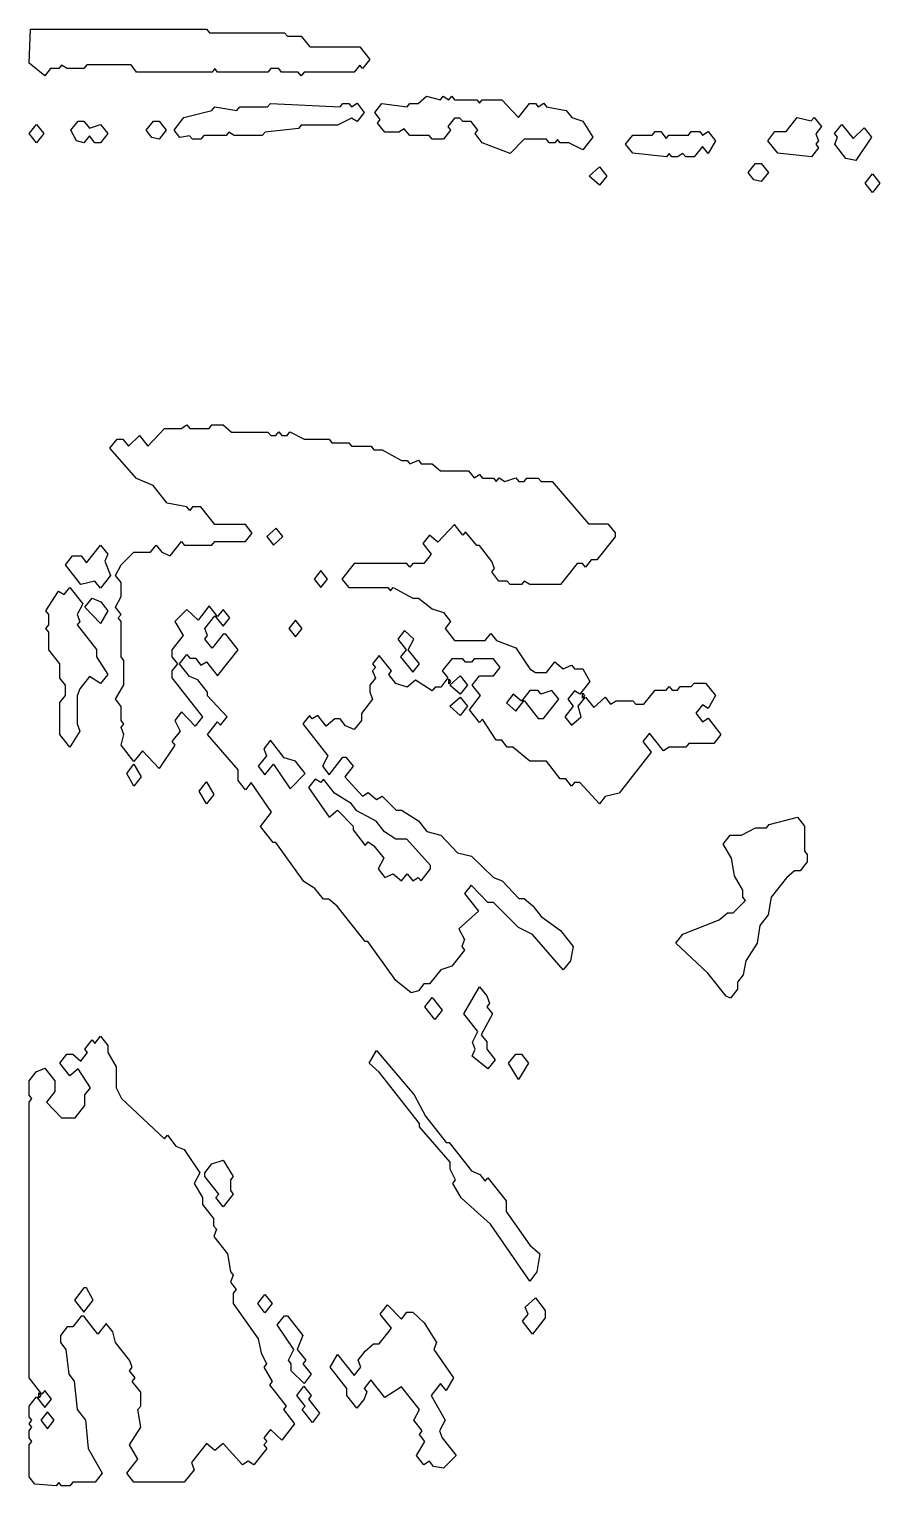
# Model space of a CAD drawing. Header units: millimetres. Extents: x 0 to 8214, y 0 to 596.
# Drawn here: x 0 to 344, y 7 to 596 of the extents above; entities that cross this region are included whole.
import ezdxf

# ---------------------------------------------------------------- set-up
doc = ezdxf.new("R2010")
doc.units = ezdxf.units.MM
doc.layers.add('K', color=7, linetype='Continuous')

msp = doc.modelspace()

# ---------------------------------------------------------------- linework, layer by layer
at = {"layer": 'K'}
for points in [[(0.03, 582.22), (0.59, 595.94), (71.72, 595.94), (72.85, 594.51), (103.27, 594.51), (104.4, 593.08), (110.03, 593.08), (113.41, 588.79), (133.69, 588.79), (137.72, 583.69), (134.77, 579.96), (133.64, 581.39), (131.44, 578.59), (111.16, 578.59), (109.98, 577.1), (108.81, 578.59), (102.05, 578.59), (100.92, 580.02), (97.64, 580.02), (96.51, 578.59), (76.13, 578.59), (75.05, 579.96), (73.98, 578.59), (43.46, 578.59), (41.2, 581.45), (23.27, 581.45), (22.15, 580.02), (15.31, 580.02), (13.11, 581.42), (12.01, 580.02), (8.63, 580.02), (6.34, 577.12), (0.03, 582.22)], [(58.59, 555.12), (62.6, 560.21), (73.87, 563.07), (75.01, 564.52), (84.03, 563.09), (85.15, 564.51), (96.41, 564.51), (97.54, 565.94), (125.71, 564.51), (126.84, 565.94), (129.19, 565.94), (130.29, 564.54), (132.54, 565.97), (135.46, 562.27), (132.54, 558.56), (130.26, 560.01), (124.65, 557.17), (110.03, 557.17), (108.91, 555.74), (95.39, 554.31), (94.26, 552.88), (82.91, 552.88), (80.71, 554.28), (79.61, 552.88), (70.6, 552.88), (69.47, 551.45), (65.99, 551.45), (64.87, 552.87), (60.93, 552.16), (58.59, 555.12)], [(174.16, 560.02), (172, 560.02), (169.26, 556.55), (170.39, 555.12), (167.5, 551.45), (162.89, 551.45), (161.76, 552.88), (153.88, 552.88), (151.65, 555.7), (149.45, 554.31), (143.74, 554.31), (140.84, 557.98), (141.97, 559.41), (139.71, 562.27), (142.62, 565.94), (152.76, 564.52), (153.88, 565.94), (157.27, 565.94), (160.66, 568.8), (166.28, 567.38), (167.42, 568.83), (169.68, 567.4), (170.83, 568.86), (172, 567.37), (181.02, 567.37), (182.09, 566), (183.17, 567.37), (191.15, 567.37), (197.86, 560.28), (202.33, 565.94), (204.68, 565.94), (205.78, 564.54), (208.03, 565.97), (209.19, 564.5), (217.08, 563.07), (219.34, 560.21), (223.85, 558.78), (227.85, 552.26), (223.81, 547.14), (218.13, 550.02), (214.72, 550.02), (213.64, 551.39), (212.56, 550.02), (210.21, 550.02), (209.09, 551.45), (200.16, 551.45), (194.51, 545.72), (183.16, 550.04), (180.28, 553.69), (181.4, 555.12), (178.67, 558.59), (175.29, 558.59), (174.16, 560.02)], [(317.3, 560.28), (320.25, 556.55), (317.98, 553.68), (319.11, 550.82), (317.99, 549.41), (319.12, 547.98), (316.22, 544.3), (302.6, 545.74), (298.58, 550.84), (301.48, 554.51), (305.99, 554.51), (310.5, 560.24), (316.14, 558.81), (317.3, 560.28)], [(0, 553.69), (2.94, 557.43), (5.89, 553.69), (2.94, 549.96), (0, 553.69)], [(22.15, 558.79), (24.39, 555.95), (28.89, 557.38), (31.8, 553.69), (28.91, 550.02), (26.56, 550.02), (24.35, 552.82), (22.14, 550.01), (19.21, 550.75), (16.91, 555.13), (19.8, 558.79), (22.15, 558.79)], [(50.22, 558.79), (52.57, 558.79), (55.46, 555.12), (52.56, 551.44), (49.65, 552.18), (47.32, 555.12), (50.22, 558.79)], [(258.66, 553.08), (266.55, 553.08), (267.68, 554.51), (271.15, 554.51), (272.25, 553.11), (274.51, 554.54), (277.42, 550.85), (274.5, 545.66), (272.23, 548.53), (268.9, 544.31), (265.42, 544.31), (264.32, 545.7), (262.12, 544.31), (259.79, 544.31), (258.71, 545.68), (257.63, 544.3), (244.01, 545.74), (241.12, 549.41), (244.02, 553.08), (251.9, 553.08), (253.03, 554.51), (255.38, 554.51), (257.58, 551.71), (258.66, 553.08)], [(340.52, 552.27), (334.25, 542.87), (330.2, 543.6), (325.64, 549.39), (326.76, 552.25), (325.62, 553.69), (328.57, 557.43), (333.09, 551.7), (337.59, 555.99), (340.52, 552.27)], [(230.56, 540.27), (233.49, 536.55), (230.56, 532.83), (226.45, 536.55), (230.56, 540.27)], [(293.59, 541.65), (295.94, 541.65), (298.84, 537.98), (295.93, 534.3), (293.02, 535.03), (290.7, 537.98), (293.59, 541.65)], [(340.96, 537.43), (343.91, 533.69), (340.96, 529.96), (338.02, 533.69), (340.96, 537.43)], [(63.79, 343.14), (64.96, 341.65), (67.22, 341.65), (69.44, 338.83), (71.7, 340.26), (76.18, 334.57), (84.5, 345.12), (79.51, 351.45), (78.48, 351.45), (73.93, 345.68), (70.98, 349.41), (72.12, 350.85), (71, 353.71), (75.05, 358.86), (78.43, 354.57), (81.12, 357.98), (78.43, 361.39), (76.18, 358.53), (72.8, 362.82), (68.31, 357.12), (63.79, 361.41), (58.84, 356.54), (62.22, 350.83), (57.69, 345.09), (57.69, 342.3), (59.97, 339.41), (57.69, 336.52), (57.69, 333.73), (70.11, 317.98), (67.18, 314.26), (61.54, 319.97), (58.84, 316.54), (61.09, 312.26), (57.72, 307.98), (58.84, 306.56), (52.53, 297.11), (45.77, 304.26), (42.38, 299.96), (37.2, 306.53), (38.33, 310.83), (37.2, 313.71), (38.31, 315.12), (37.21, 316.52), (37.21, 322.23), (34.93, 325.12), (38.34, 330.86), (38.34, 340.8), (37.21, 342.23), (37.21, 356.52), (36.06, 357.98), (37.18, 359.41), (34.94, 362.26), (37.21, 366.58), (37.21, 372.23), (34.94, 375.11), (37.23, 379.47), (42.34, 384.51), (49.09, 384.51), (51.39, 387.43), (53.71, 384.49), (57, 383.1), (61.53, 388.86), (62.71, 387.37), (73.88, 387.37), (75.01, 388.79), (87.4, 388.79), (90.14, 392.27), (87.4, 395.74), (75.01, 395.74), (69.37, 402.88), (66.09, 402.88), (64.91, 401.39), (63.73, 402.89), (55.85, 404.32), (50.2, 411.47), (43.45, 414.33), (32.67, 426.55), (35.57, 430.22), (37.92, 430.22), (40.14, 427.41), (44.64, 431.7), (48.02, 427.42), (54.73, 434.51), (61.51, 434.51), (63.81, 435.97), (64.96, 434.51), (72.75, 434.51), (73.88, 435.94), (78.47, 435.94), (81.85, 433.08), (96.51, 433.08), (97.64, 431.65), (99.79, 431.65), (100.97, 433.14), (102.14, 431.65), (104.3, 431.65), (105.45, 433.11), (111.13, 430.22), (121.3, 430.22), (122.43, 428.79), (129.19, 428.79), (130.31, 427.37), (138.2, 427.37), (139.33, 425.94), (142.68, 425.94), (150.57, 421.65), (152.85, 421.65), (153.96, 420.25), (157.34, 421.67), (158.48, 420.22), (162.98, 420.22), (166.36, 417.37), (177.64, 417.37), (179.86, 414.54), (182.12, 415.97), (183.27, 414.51), (187.78, 414.51), (188.85, 413.14), (189.96, 414.54), (192.25, 413.09), (196.78, 414.53), (197.92, 413.08), (200.07, 413.08), (201.2, 414.51), (205.8, 414.51), (206.93, 413.08), (211.44, 413.08), (226.08, 395.94), (233.97, 395.94), (236.84, 392.3), (236.84, 390.8), (229.47, 381.45), (227.21, 381.45), (224.91, 378.53), (223.73, 380.02), (221.58, 380.02), (214.82, 371.45), (202.35, 371.45), (200.14, 372.85), (199.04, 371.45), (194.44, 371.45), (193.31, 372.88), (189.93, 372.88), (187.04, 376.55), (188.18, 378), (187.08, 380.79), (182.05, 387.17), (180.92, 387.17), (176.46, 392.82), (175.33, 391.39), (171.95, 395.68), (165.2, 388.56), (161.83, 391.41), (159.12, 387.98), (162.5, 383.69), (159.61, 380.02), (155.1, 380.02), (153.93, 378.53), (152.75, 380.02), (131.44, 380.02), (126.45, 373.69), (129.19, 370.22), (144.96, 370.22), (146.04, 368.86), (147.14, 370.25), (155.08, 365.94), (157.34, 365.94), (162.99, 361.64), (167.51, 360.21), (170.39, 356.55), (168.14, 353.69), (172, 348.79), (184.3, 348.79), (186.6, 351.71), (188.92, 348.78), (196.81, 345.92), (202.45, 337.34), (204.66, 335.94), (209.09, 335.94), (212.5, 340.27), (215.91, 337.38), (219.31, 338.82), (220.45, 337.37), (223.84, 337.37), (226.72, 332.26), (222.68, 327.13), (220.43, 328.56), (217.71, 325.12), (219.97, 322.27), (216.59, 317.98), (219.29, 314.56), (223.11, 318.01), (221.98, 322.29), (224.91, 326), (228.3, 321.7), (232.81, 325.99), (235.07, 323.11), (237.27, 324.51), (244.11, 324.51), (245.24, 323.08), (248.52, 323.08), (253.03, 328.79), (257.54, 328.79), (258.71, 330.28), (259.89, 328.79), (262.04, 328.79), (263.17, 330.22), (267.68, 330.22), (268.8, 331.65), (273.41, 331.65), (277.42, 326.56), (274.52, 321.41), (272.25, 322.85), (269.54, 319.41), (272.25, 315.97), (274.51, 317.4), (279.68, 310.84), (276.79, 307.17), (266.65, 307.17), (265.52, 305.74), (258.74, 305.74), (256.44, 304.28), (250.82, 311.39), (248.13, 307.98), (251.52, 303.69), (238.49, 287.18), (232.85, 285.75), (230.55, 282.83), (222.61, 291.45), (220.45, 291.45), (219.28, 289.96), (216.97, 292.88), (214.72, 292.88), (209.09, 300.02), (202.34, 300.02), (195.58, 305.74), (193.31, 305.74), (191.06, 308.59), (188.8, 308.59), (183.21, 317.1), (182.09, 315.68), (178.02, 320.84), (182.53, 326.55), (179.15, 330.84), (182.05, 334.51), (187.68, 334.51), (190.42, 337.98), (187.68, 341.45), (179.89, 341.45), (178.76, 340.02), (176.41, 340.02), (175.29, 341.45), (170.88, 341.45), (167.01, 336.55), (169.26, 333.69), (166.37, 330.02), (164.11, 330.02), (162.96, 328.56), (156.19, 332.86), (152.82, 330.01), (148.23, 331.47), (145.35, 335.12), (146.47, 336.55), (141.53, 342.82), (138.84, 339.41), (139.97, 337.98), (138.83, 336.54), (139.96, 333.68), (137.69, 330.8), (137.69, 328), (138.83, 325.11), (134.31, 319.37), (134.31, 316.52), (131.42, 312.86), (127.95, 314.33), (125.71, 317.17), (123.54, 317.17), (120.11, 314.27), (116.72, 318.56), (114.47, 317.13), (113.36, 318.53), (110.67, 315.12), (120.81, 302.28), (118.55, 297.99), (121.25, 294.57), (126.84, 301.65), (128.06, 301.65), (130.96, 297.98), (127.58, 293.7), (134.79, 285.97), (137.03, 287.39), (140.41, 284.53), (142.67, 285.97), (148.33, 280.22), (150.57, 280.22), (157.37, 275.91), (160.74, 271.64), (166.37, 270.21), (173.13, 263.07), (178.76, 261.64), (187.78, 253.07), (191.17, 251.64), (197.91, 244.51), (200.16, 244.51), (203.57, 241.62), (206.95, 237.34), (214.84, 231.62), (219.95, 225.15), (218.81, 219.37), (215.9, 215.68), (203.44, 230.04), (197.81, 232.9), (187.69, 242.88), (185.43, 242.88), (178.72, 249.97), (176.02, 246.55), (181.67, 239.4), (173.77, 232.24), (176.01, 227.99), (174.88, 225.14), (176.02, 223.69), (170.89, 217.18), (166.38, 215.75), (161.86, 210.02), (159.61, 210.02), (157.36, 207.18), (154.47, 206.44), (148.22, 211.48), (136.97, 227.17), (135.85, 227.17), (124.56, 241.48), (121.21, 244.31), (118.95, 244.31), (115.55, 248.62), (111.04, 251.48), (99.79, 267.17), (98.67, 267.17), (93.52, 273.69), (98.03, 279.41), (89.7, 291.38), (87.45, 288.53), (84.53, 292.23), (84.53, 296.51), (72.11, 310.83), (76.18, 316), (77.31, 314.57), (79.99, 317.98), (72.14, 326.51), (72.14, 327.95), (68.23, 332.9), (64.85, 334.33), (60.84, 339.41), (63.79, 343.14)], [(99.83, 394.26), (96.04, 390.83), (98.73, 387.41), (102.52, 390.85), (99.83, 394.26)], [(20.93, 371.44), (14.65, 379.41), (17.54, 383.08), (21.02, 383.08), (23.23, 380.28), (28.86, 387.43), (31.79, 383.71), (30.66, 380.84), (32.92, 375.11), (28.86, 369.96), (26.57, 372.87), (20.93, 371.44)], [(115.18, 373.69), (117.87, 370.28), (120.56, 373.69), (117.87, 377.1), (115.18, 373.69)], [(31.8, 335.12), (28.88, 331.42), (24.37, 334.28), (20.5, 329.36), (19.38, 326.53), (19.38, 315.14), (20.52, 312.26), (16.48, 305.66), (12.42, 310.8), (12.42, 323.73), (14.67, 326.59), (14.67, 330.8), (12.42, 333.66), (12.42, 339.37), (7.91, 345.09), (7.91, 352.23), (6.76, 353.69), (7.91, 355.16), (7.91, 359.37), (6.76, 360.83), (11.93, 368.83), (14.19, 367.4), (16.46, 370.28), (21.65, 363.71), (19.39, 359.4), (20.52, 356.54), (19.41, 355.12), (27.27, 345.16), (27.27, 342.3), (31.8, 335.12)], [(31.8, 360.85), (28.88, 355.67), (22.53, 362.26), (25.45, 365.96), (28.92, 364.49), (31.8, 360.85)], [(107.73, 357.1), (105.04, 353.69), (107.73, 350.28), (110.42, 353.69), (107.73, 357.1)], [(150.11, 342.27), (155.05, 336), (157.74, 339.41), (153.24, 345.11), (155.49, 349.39), (151.68, 352.83), (148.98, 349.41), (152.36, 345.12), (150.11, 342.27)], [(170.39, 332.27), (169.6, 331.26), (169.6, 333.27), (170.39, 332.27)], [(174.22, 334.56), (177.15, 330.84), (174.22, 327.12), (170.11, 330.84), (174.22, 334.56)], [(174.22, 318.55), (170.11, 322.27), (174.22, 325.98), (177.15, 322.27), (174.22, 318.55)], [(195.63, 327.12), (192.93, 323.71), (196.73, 320.27), (200.12, 324.57), (205.8, 317.37), (207.96, 317.37), (214.08, 325.12), (211.35, 328.58), (206.85, 327.15), (205.71, 328.59), (202.42, 328.59), (199.01, 324.27), (195.63, 327.12)], [(223.68, 327.55), (224.47, 326.55), (223.68, 325.55), (223.68, 327.55)], [(103.16, 301.47), (97.59, 308.53), (94.89, 305.11), (96.01, 302.25), (92.65, 297.98), (95.34, 294.57), (98.72, 298.86), (105.49, 288.85), (111.54, 295.13), (107.67, 300.04), (103.16, 301.47)], [(45.32, 293.69), (42.37, 289.94), (39.44, 295.13), (42.39, 298.87), (45.32, 293.69)], [(68.74, 287.99), (71.69, 291.73), (74.61, 286.54), (71.66, 282.8), (68.74, 287.99)], [(143.34, 260.85), (141.09, 256.56), (143.82, 253.1), (147.18, 254.53), (150.53, 251.7), (152.8, 254.57), (155.08, 251.68), (157.33, 253.11), (158.43, 251.71), (162.28, 256.59), (162.28, 257.94), (152.75, 268.59), (148.26, 268.59), (143.72, 271.48), (140.34, 275.76), (132.45, 280.05), (130.2, 282.91), (123.44, 287.19), (119, 292.82), (117.89, 291.42), (115.64, 292.85), (112.92, 289.41), (121.27, 277.41), (124.64, 280.26), (130.93, 273.74), (130.93, 272.3), (135.9, 266), (137, 267.4), (139.35, 265.91), (143.34, 260.85)], [(299.93, 245.08), (298.81, 237.94), (295.42, 233.65), (294.3, 226.52), (289.79, 219.37), (288.66, 213.65), (286.42, 210.8), (286.42, 207.95), (283.53, 204.29), (281.75, 205.04), (274.41, 214.34), (261.39, 226.54), (264.28, 230.21), (278.94, 235.92), (282.34, 238.79), (284.59, 238.79), (289.56, 243.7), (288.47, 245.09), (288.47, 247.95), (285.09, 253.66), (283.97, 260.8), (280.56, 266.56), (283.45, 270.22), (287.98, 270.22), (293.62, 273.08), (298.1, 273.08), (299.22, 274.5), (310.58, 277.38), (313.46, 273.73), (313.46, 263.73), (314.58, 262.3), (314.58, 259.37), (311.72, 255.74), (309.45, 255.74), (306.11, 252.91), (299.93, 245.08)], [(188.42, 179.41), (185.49, 175.7), (179.16, 180.81), (180.3, 183.69), (179.17, 186.56), (181.41, 190.83), (175.78, 197.97), (182.08, 208.87), (185, 205.17), (186.15, 202.25), (185.04, 200.84), (187.28, 197.99), (182.78, 189.42), (185.01, 186.59), (185.01, 183.73), (188.42, 179.41)], [(164.07, 195.68), (160, 200.84), (162.94, 204.57), (167.01, 199.41), (164.07, 195.68)], [(23.66, 182.27), (22.53, 183.69), (25.48, 187.43), (26.61, 186), (28.86, 188.86), (31.78, 185.16), (31.78, 182.29), (35.16, 176.58), (35.16, 168.01), (37.39, 163.76), (54.76, 147.41), (55.9, 148.86), (59.34, 144.49), (62.73, 143.06), (68.97, 133.7), (66.72, 129.41), (70.08, 123.72), (70.08, 120.87), (74.59, 115.16), (74.59, 112.3), (75.73, 110.85), (74.61, 108), (80.22, 100.88), (81.35, 93.74), (82.49, 92.28), (81.37, 89.43), (83.63, 86.55), (82.48, 85.09), (82.48, 80.87), (92.61, 66.59), (93.74, 60.87), (96.02, 56.54), (94.89, 55.12), (98.27, 49.4), (97.15, 47.98), (103.91, 39.41), (102.79, 37.98), (107.29, 32.27), (102.11, 25.69), (97.6, 29.98), (94.9, 26.55), (96.03, 25.12), (94.9, 23.69), (96.03, 22.27), (90.85, 15.7), (88.58, 17.15), (86.31, 15.71), (78.43, 24.27), (75.05, 21.42), (71.69, 24.27), (65.59, 16.54), (66.72, 13.68), (62.71, 8.59), (42.33, 8.59), (39.44, 12.27), (43.95, 17.99), (40.57, 23.7), (45.09, 30.86), (43.96, 38.01), (45.1, 39.44), (45.1, 45.09), (41.69, 49.41), (42.82, 50.84), (40.56, 53.69), (41.7, 55.14), (40.6, 57.93), (34.96, 65.08), (33.84, 69.36), (31.11, 72.82), (27.73, 68.53), (22.05, 75.74), (21.02, 75.74), (17.64, 71.45), (15.39, 71.45), (12.62, 67.95), (12.62, 65.16), (14.87, 62.31), (16, 52.31), (18.25, 49.45), (19.38, 38.02), (22.76, 33.73), (23.89, 22.3), (29.54, 12.26), (26.65, 8.59), (17.64, 8.59), (16.51, 7.17), (13.04, 7.17), (11.96, 8.53), (10.88, 7.16), (2.33, 7.88), (0.03, 10.8), (0.03, 23.73), (1.13, 25.12), (0.03, 26.52), (0.03, 29.44), (1.13, 30.84), (0, 32.27), (1.13, 33.69), (0.03, 35.09), (0.03, 39.44), (2.94, 43.14), (6.32, 38.86), (9.01, 42.27), (6.32, 45.68), (5.2, 44.25), (0.03, 50.8), (0.03, 162.3), (1.13, 163.69), (0.03, 165.09), (0.03, 170.87), (2.88, 174.49), (6.36, 175.96), (10.37, 170.87), (10.37, 166.52), (7.02, 162.27), (13.13, 155.94), (18.67, 155.94), (22.56, 160.87), (22.56, 165.16), (24.79, 167.99), (19.82, 175.69), (16.45, 172.84), (12.39, 177.98), (15.29, 181.65), (17.63, 181.65), (20.96, 178.84), (23.66, 182.27)], [(157.77, 152.23), (157.77, 153.66), (141.46, 174.34), (137.46, 177.96), (140.39, 183.15), (155.7, 165.18), (160.21, 156.61), (168.62, 145.94), (169.75, 145.94), (178.78, 134.49), (182.16, 133.06), (184.35, 130.28), (185.47, 131.71), (192.9, 122.3), (192.9, 118.01), (202.45, 104.48), (206.43, 100.88), (205.29, 93.65), (202.37, 89.96), (186.53, 112.91), (174.69, 123.63), (171.27, 129.42), (172.4, 130.85), (170.16, 135.1), (170.16, 137.94), (157.77, 152.23)], [(197.87, 171.36), (193.8, 177.99), (196.69, 181.65), (199.04, 181.65), (201.93, 177.99), (197.87, 171.36)], [(81.35, 126.59), (82.51, 125.12), (78.43, 119.96), (75.49, 123.69), (76.62, 125.12), (71.01, 132.23), (71.01, 133.73), (73.87, 137.35), (78.48, 138.81), (82.5, 132.26), (81.35, 130.8), (81.35, 126.59)], [(22.15, 87.17), (18.28, 82.27), (22.1, 77.43), (25.92, 82.28), (23.17, 87.17), (22.15, 87.17)], [(92.39, 80.84), (95.34, 84.57), (98.28, 80.84), (95.34, 77.1), (92.39, 80.84)], [(208.67, 75.09), (203.5, 68.53), (199.43, 73.69), (201.7, 76.57), (200.57, 79.44), (204.64, 83.13), (208.67, 78.02), (208.67, 75.09)], [(166.32, 48.53), (162.5, 43.69), (168.12, 33.7), (165.87, 29.4), (166.97, 26.6), (172.65, 19.4), (167.48, 14.3), (163.45, 15.03), (161.79, 17.13), (159.54, 15.7), (156.62, 19.4), (160, 25.12), (157.74, 27.98), (158.87, 29.41), (155.5, 33.68), (157.75, 37.97), (150.52, 47.13), (143.76, 42.85), (138.15, 49.96), (135.46, 46.55), (136.58, 45.14), (135.42, 42.22), (132.52, 38.53), (128.47, 43.66), (128.47, 46.52), (121.69, 55.11), (124.62, 60.3), (131.39, 51.71), (134.09, 55.14), (132.97, 58), (135.83, 61.62), (139.24, 64.51), (141.48, 64.51), (146.47, 70.84), (141.97, 76.55), (144.9, 80.27), (150.54, 74.56), (152.75, 77.37), (155.09, 77.37), (159.64, 73.04), (164.74, 65.13), (163.62, 62.28), (171.51, 50.84), (168.59, 45.66), (166.32, 48.53)], [(108.41, 62.28), (111.8, 57.98), (110.67, 56.55), (114.05, 52.27), (111.12, 48.55), (105.94, 53.65), (105.94, 56.52), (104.79, 57.97), (107.05, 62.26), (100.28, 72.27), (103.17, 75.94), (104.4, 75.94), (110.66, 68), (108.41, 62.28)], [(114.05, 43.69), (112.93, 42.27), (117.43, 36.55), (114.49, 32.82), (110.42, 37.98), (111.55, 39.41), (108.17, 43.69), (111.11, 47.43), (114.05, 43.69)], [(3.97, 42.69), (3.97, 44.7), (4.76, 43.69), (3.97, 42.69)], [(10.14, 33.69), (7.45, 37.1), (4.76, 33.69), (7.45, 30.28), (10.14, 33.69)]]:
    msp.add_lwpolyline(points, close=True, dxfattribs=at)

doc.saveas('drawing.dxf')
